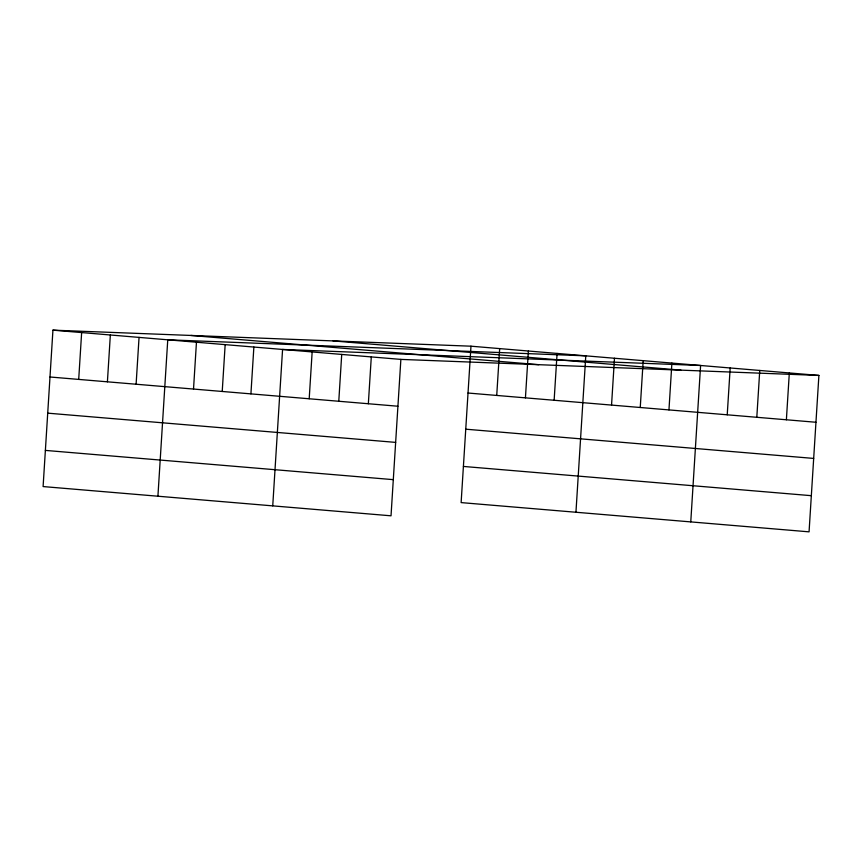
<?xml version="1.0" encoding="UTF-8"?>
<svg xmlns="http://www.w3.org/2000/svg" width="862" height="862" viewBox="0 0 862 862"><rect width="100%" height="100%" fill="white"/><g stroke="black" fill="none" stroke-linecap="round" stroke-linejoin="round"><path stroke-width="1.29" d="M470.975 346.19L52.938 330.157L43.1 486.567L391.025 515.81L400.873 359.4L818.9 375.433L809.062 531.843L461.127 502.6L470.975 346.19L818.9 375.433M78.701 379.409L81.642 332.57M107.405 381.823L110.347 334.984M136.11 384.226L139.051 337.398M157.918 496.221L167.756 339.811L585.783 355.844L575.945 512.254M193.519 389.053L196.461 342.214M222.224 391.467L225.165 344.628M250.917 393.88L253.87 347.041M272.737 505.865L282.574 349.455L700.601 365.488L690.764 521.898M309.199 398.772L312.152 351.944M338.777 401.261L341.718 354.422M368.343 403.75L371.296 356.911M496.727 395.442L499.68 348.604M525.432 397.856L528.384 351.017M554.137 400.27L557.089 353.431M611.546 405.086L614.487 358.247M640.25 407.5L643.192 360.661M668.955 409.913L671.897 363.074M727.226 414.816L730.179 367.977M756.804 417.294L759.756 370.455M786.381 419.783L789.323 372.944M333.023 340.899L680.948 370.143M190.89 335.447L538.815 364.691M52.938 330.157L400.873 359.4M468.023 393.029L815.958 422.261M49.996 376.996L397.921 406.228M465.749 429.19L813.674 458.422M47.722 413.157L395.647 442.389M463.411 466.439L811.336 495.682M45.374 450.406L393.298 479.649"/></g></svg>
